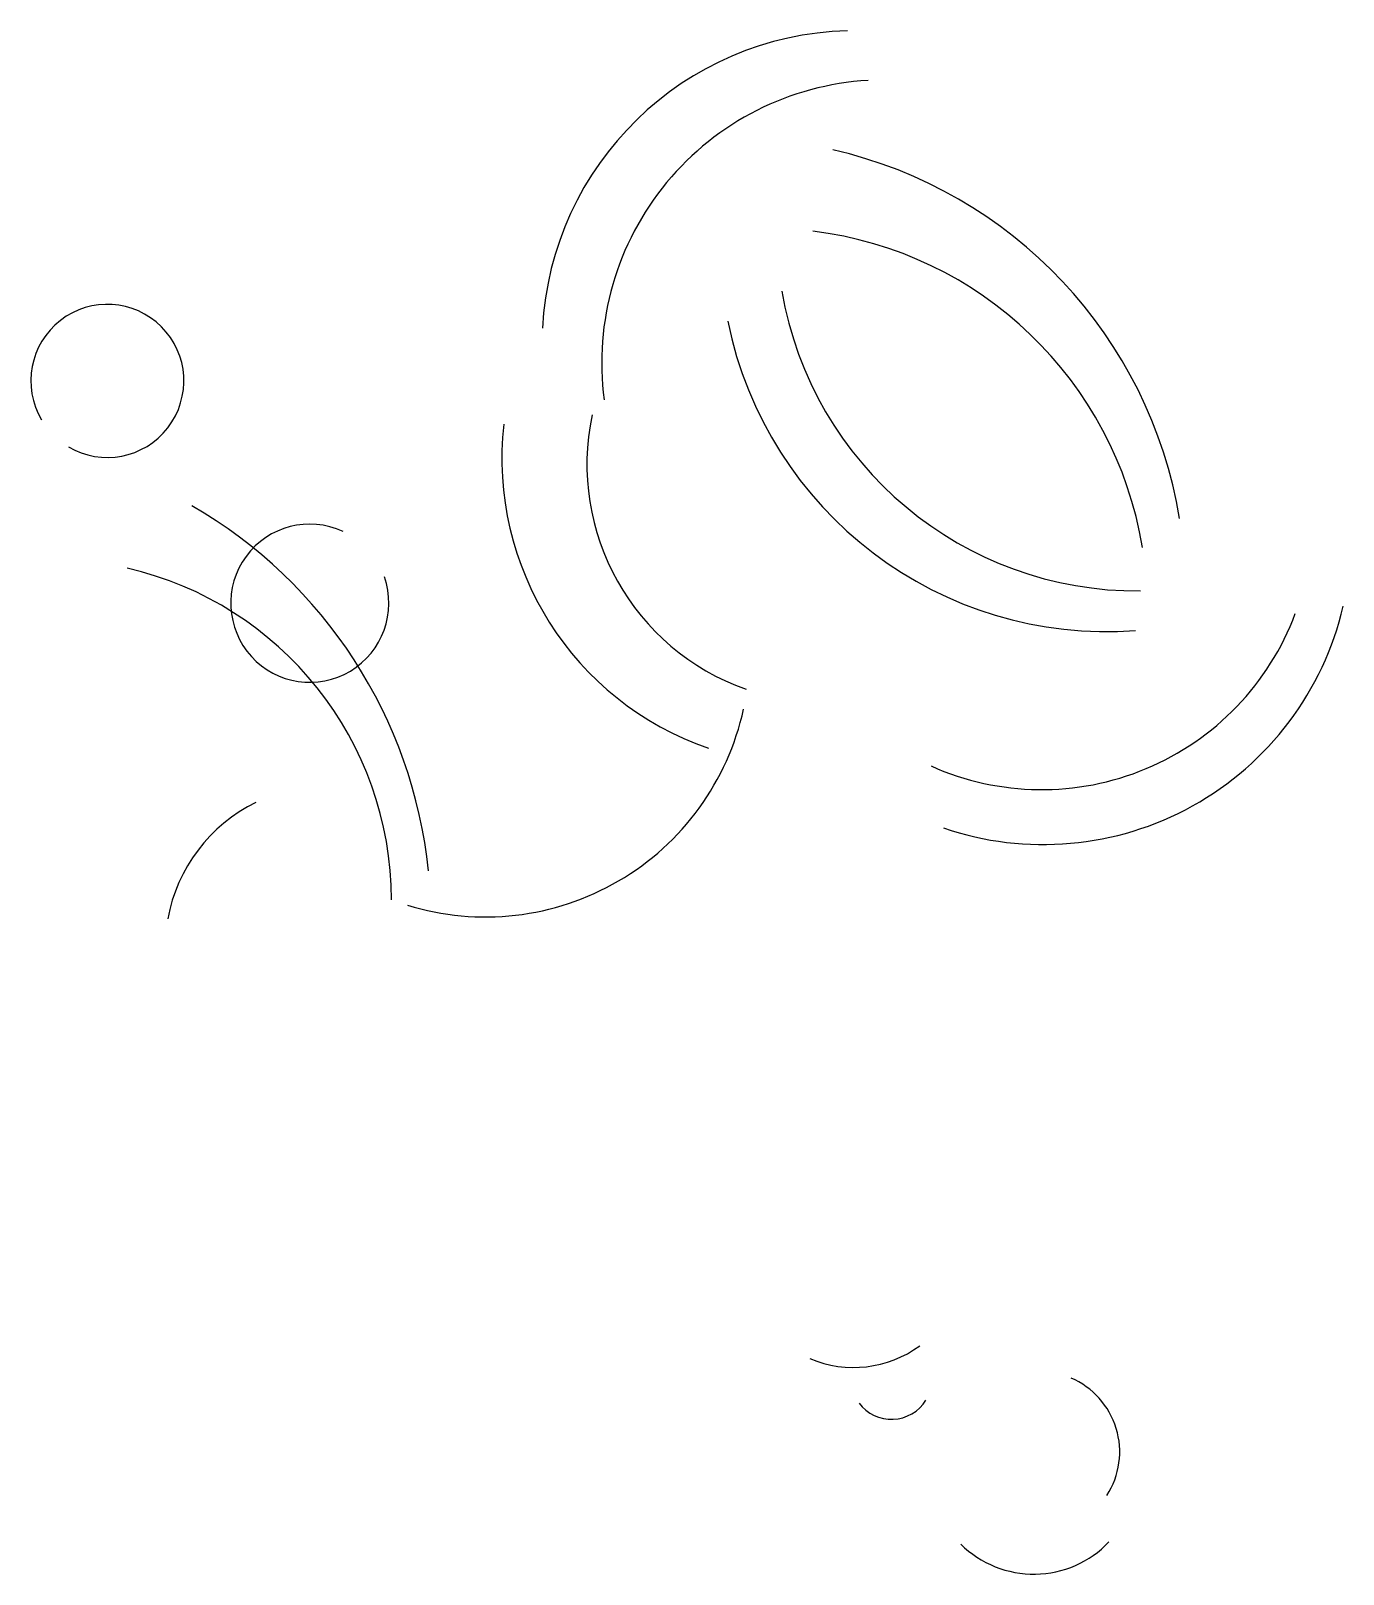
# Model space of a CAD drawing. Header units: inches. Extents: x 1661 to 2494, y -458 to 521.
import ezdxf

# ---------------------------------------------------------------- set-up
doc = ezdxf.new("R2010")
doc.units = ezdxf.units.IN
doc.header["$MEASUREMENT"] = 0

msp = doc.modelspace()

# ---------------------------------------------------------------- linework, layer by layer
for centre, radius, start, end in [((2184.15, 322.4), 198.91, 91.46426, 177.06507), ((2202.65, 310.54), 179.57, 93.33406, 187.44754), ((2105.65, 165), 288, 9.35363, 77.1414), ((2127.81, 154.27), 241.66, 9.33457, 83.06825), ((2362.99, 394.84), 228.89, 189.72604, 270.50369), ((1709.37, 299.18), 48.56, 239.39727, 210.66445), ((2343.72, 385.59), 245.46, 191.40723, 274.24715), ((2164.82, 246.15), 151.11, 167.9994, 250.62437), ((2154.26, 250.03), 194.52, 173.57492, 250.991), ((1611.43, -42.83), 303.34, 5.8891, 60.01659), ((1837.84, 158.14), 50.17, 65.16469, 19.45185), ((1673.59, -30.19), 216.02, 0.03876, 77.06402), ((2302.27, 211.75), 171.87, 245.90338, 339.49698), ((2303.27, 200.45), 195.42, 251.11355, 346.93208), ((1949.29, 126.8), 167.71, 252.85059, 347.67886), ((1849.43, -61.03), 103.51, 116.26996, 169.46411), ((2183, -255.89), 70.84, 246.94787, 306.2567), ((2300.83, -380.34), 51, 327.2759, 66.78337), ((2207.02, -333.96), 25.68, 216.6438, 328.1843)]:
    msp.add_arc(centre, radius, start, end)
at = {"color": 1}
msp.add_arc((2297.31, -391.87), 65.99, 225.43976, 316.30275, dxfattribs=at)

doc.saveas('drawing.dxf')
